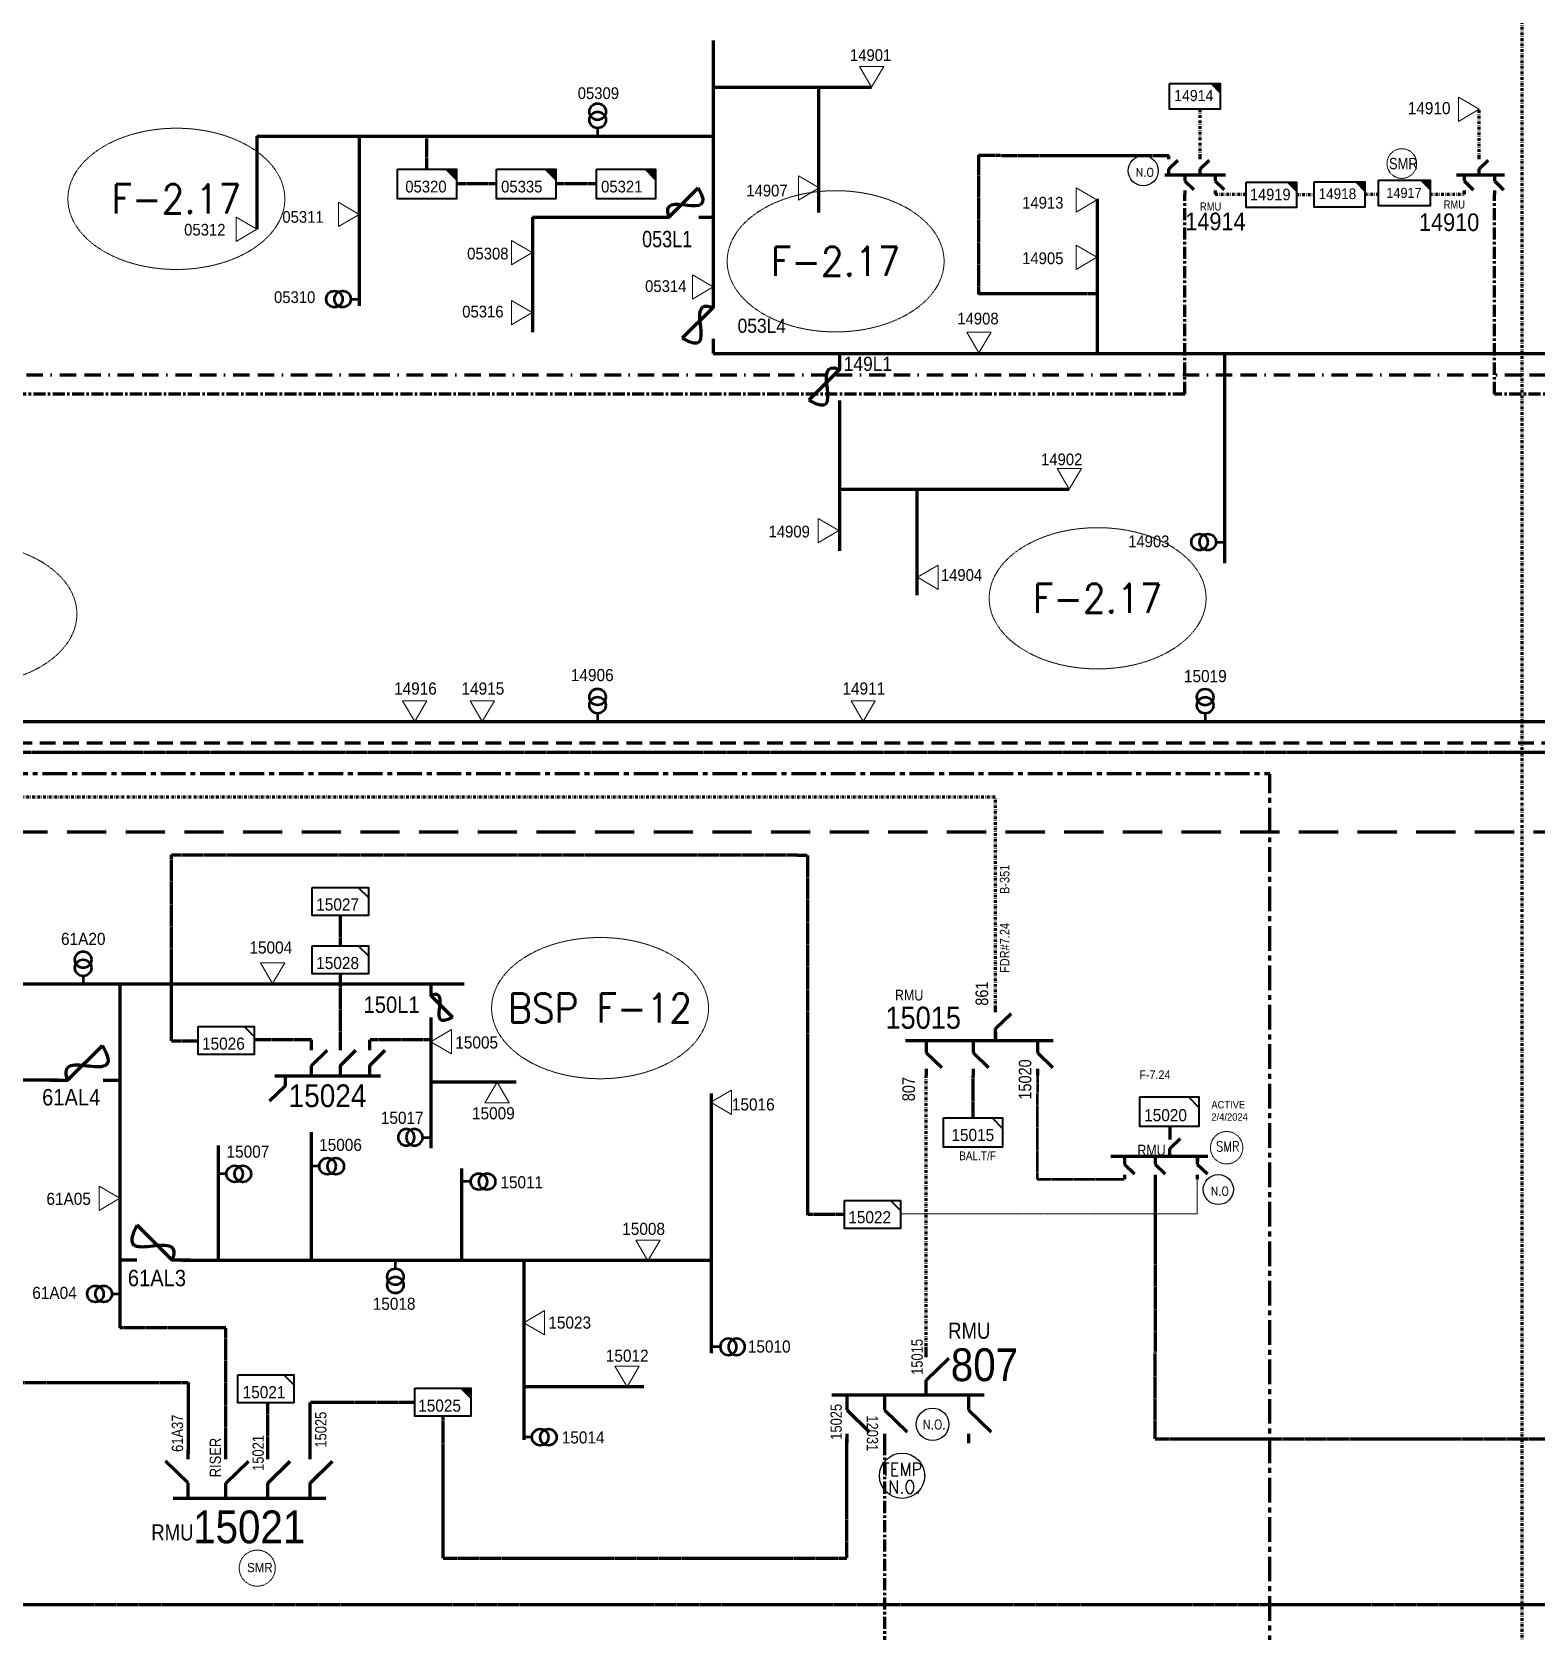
# Model space of a CAD drawing. Header units: metres. Extents: x 65984 to 144644, y -19036 to 23726.
# Drawn here: x 116521.1 to 116979, y 20931.9 to 21418.8 of the extents above; entities that cross this region are included whole.
import ezdxf
from ezdxf.enums import TextEntityAlignment as Align

# ---------------------------------------------------------------- set-up
doc = ezdxf.new("R2010")
doc.units = ezdxf.units.M
doc.header["$MEASUREMENT"] = 0
for name, pattern in [('( Border )', [1.75, 0.5, -0.25, 0.5, -0.25, 0, -0.25]), ('( Center )', [2, 1.25, -0.25, 0.25, -0.25]), ('DGN Style 3', [0.013877, 0, -0.013877]), ('DGN Style 4', [1.6, 0.8, -0.4, 0, -0.4]), ('HIDDEN2', [2381.25, 1587.5, -793.75])]:
    doc.linetypes.add(name, pattern=pattern)
doc.layers.get('0').update_dxf_attribs({"color": 95, "lineweight": 40})
for name, color, linetype, lineweight in [('d_eos', 111, 'Continuous', 40), ('d_eos no', 121, 'Continuous', 40), ('d_fco', 5, 'Continuous', 40), ('d_fco text', 95, 'Continuous', 40), ('d_oh branch', 94, 'Continuous', 40), ('d_switch', 95, 'Continuous', 40), ('d_tf', 1, 'Continuous', 40), ('d_tf no', 6, 'Continuous', 40), ('d_tf_200', 1, 'Continuous', 40), ('d_ug cable', 95, 'Continuous', 40), ('d_ug main line', 95, 'Continuous', 40), ('d_ug tf', 1, 'Continuous', 40), ('d_unit sub', 7, 'Continuous', 40), ('FDR  1  05', 172, 'Continuous', 40), ('FDR  1  16', 234, 'Continuous', 40), ('FDR  2  17', 98, 'Continuous', 40), ('fedr no', 95, 'Continuous', 40), ('Level 37', 7, 'Continuous', 0), ('O H MAIN FEEDER', 4, 'Continuous', 100), ('SW N O', 114, 'Continuous', 30)]:
    doc.layers.add(name, color=color, linetype=linetype, lineweight=lineweight)
doc.styles.add('NASKHF', font='naskhf.shx', dxfattribs={"height": 8})
doc.styles.add('Style-Arial', font='arial.ttf')
doc.styles.add('Style-ENGINEERING', font='ENGINEERING.shx')
doc.styles.add('Style-msdefault', font='msdefault.shx')
doc.styles.add('Style-STANDARD', font='STANDARD.shx')

# ---------------------------------------------------------------- blocks, each defined once
blk = doc.blocks.new('TFU_10')
at = {"layer": 'd_tf_200', "color": 174, "linetype": 'Continuous', "lineweight": 53}
blk.add_line((0, 10), (0, 0), dxfattribs=at)
for centre in [(0, 30), (0, 20)]:
    blk.add_circle(centre, 10, dxfattribs=at)
blk = doc.blocks.new('TF_8')
at = {"color": 0, "linetype": 'ByBlock', "lineweight": -2}
blk.add_line((6.3, 4.95), (9.9, 1.35), dxfattribs=at)
blk.add_3dface([(-10.1, 4.95), (9.9, 4.95), (9.9, -5.05), (-10.1, -5.05)], dxfattribs=at)
blk = doc.blocks.new('TFU_42')
at = {"layer": 'd_tf_200', "color": 171, "linetype": 'Continuous', "lineweight": 53}
blk.add_line((0, 10), (0, 0), dxfattribs=at)
for centre in [(0, 30), (0, 20)]:
    blk.add_circle(centre, 10, dxfattribs=at)
blk = doc.blocks.new('TFU_45')
at = {"layer": 'FDR  2  17', "color": 121, "linetype": 'Continuous', "lineweight": 0}
blk.add_line((0, 10), (0, 0), dxfattribs=at)
for centre in [(0, 30), (0, 20)]:
    blk.add_circle(centre, 10, dxfattribs=at)
blk = doc.blocks.new('TFU_43')
at = {"layer": 'd_tf_200', "color": 121, "linetype": 'Continuous', "lineweight": 53}
blk.add_line((0, 10), (0, 0), dxfattribs=at)
for centre in [(0, 30), (0, 20)]:
    blk.add_circle(centre, 10, dxfattribs=at)
blk = doc.blocks.new('FUSE01')
at = {"color": 0, "linetype": 'ByBlock', "lineweight": -2}
blk.add_line((0, -17.15), (0, -22.55), dxfattribs=at)
at = {"color": 0, "linetype": 'ByBlock', "lineweight": -2, "flags": 128}
blk.add_lwpolyline([(0, 0.05), (0, -5.75), (-11.2, -16.95)], dxfattribs=at)
at = {"color": 0, "linetype": 'ByBlock', "lineweight": -2}
blk.add_open_spline([(-11.2, -16.95), (3.4, -25.35), (-11.6, -1.35), (0, -5.75)], degree=3, dxfattribs=at)
blk = doc.blocks.new('*U682')
at = {"layer": 'd_fco', "color": 174, "linetype": 'Continuous', "lineweight": 100}
blk.add_line((-4.6, 4.21), (-10.13, 4.21), dxfattribs=at)
at = {"layer": 'd_fco', "color": 174, "linetype": 'Continuous', "lineweight": 100, "extrusion": (0, 0, -1), "flags": 128}
blk.add_lwpolyline([(-13.02, 4.21), (-7.07, 4.21), (4.4, -7.26)], dxfattribs=at)
at = {"layer": 'd_fco', "color": 174, "linetype": 'Continuous', "lineweight": 100}
blk.add_open_spline([(-4.4, -7.26), (-13, 7.69), (11.58, -7.67), (7.07, 4.21)], degree=3, dxfattribs=at)
blk = doc.blocks.new('exist.us-1000kva')
at = {"color": 0, "linetype": 'ByBlock', "lineweight": -2, "flags": 128}
blk.add_lwpolyline([(40, 12.9), (32.8, 20), (40, 20)], close=True, dxfattribs=at)
at = {"color": 0, "linetype": 'ByBlock', "lineweight": -2, "extrusion": (0, 0, -1)}
blk.add_solid([(-40, 12.9), (-32.8, 20), (-40, 20)], dxfattribs=at)
at = {"color": 0, "linetype": 'ByBlock', "lineweight": -2, "xscale": 2, "yscale": 2}
blk.add_blockref('TF_8', (20.2, 10.1), dxfattribs=at)
blk = doc.blocks.new('*U892')
at = {"layer": 'SW N O', "color": 3}
blk.add_circle((0, 0), 16.8, dxfattribs=at)
at = {"layer": 'SW N O', "color": 3, "style": 'Style-STANDARD'}
blk.add_text('N.O.', height=9.6, dxfattribs=at).set_placement((1.7, -0.2), align=Align.MIDDLE_CENTER)
blk = doc.blocks.new('TRA1_92')
at = {"layer": 'd_tf', "color": 174, "linetype": 'Continuous', "lineweight": 0, "ltscale": 0.00031041, "flags": 128}
blk.add_lwpolyline([(10.1, -17), (0.1, 0), (-9.9, -17)], close=True, dxfattribs=at)
blk = doc.blocks.new('TRA1_91')
at = {"layer": 'd_tf', "color": 174, "linetype": 'Continuous', "lineweight": 0, "ltscale": 0.00031041, "xscale": 1.000046566207833, "yscale": 1.000046566207833, "zscale": 1.000046566207833, "rotation": 180}
blk.add_blockref('TRA1_92', (0, 0), dxfattribs=at)
blk = doc.blocks.new('TRA1_232')
at = {"layer": 'd_tf', "color": 171, "linetype": 'Continuous', "lineweight": 0, "ltscale": 0.000310284, "flags": 128}
blk.add_lwpolyline([(10, -17), (0, 0), (-10, -17)], close=True, dxfattribs=at)
blk = doc.blocks.new('TRA1_231')
at = {"layer": 'd_tf', "color": 171, "linetype": 'Continuous', "lineweight": 0, "ltscale": 0.000310284, "xscale": 1.000046566207834, "yscale": 1.000046566207834, "zscale": 1.000046566207834, "rotation": 180}
blk.add_blockref('TRA1_232', (0, 0), dxfattribs=at)
blk = doc.blocks.new('TRA1_200')
at = {"layer": 'd_tf', "color": 171, "linetype": 'Continuous', "lineweight": 0, "ltscale": 0.00031041, "flags": 128}
blk.add_lwpolyline([(10, -17), (0, 0), (-10, -17)], close=True, dxfattribs=at)
blk = doc.blocks.new('TRA1_199')
at = {"layer": 'd_tf', "color": 171, "linetype": 'Continuous', "lineweight": 0, "ltscale": 0.00031041, "xscale": 1.000046566207833, "yscale": 1.000046566207833, "zscale": 1.000046566207833, "rotation": 180}
blk.add_blockref('TRA1_200', (0, 0), dxfattribs=at)
blk = doc.blocks.new('TRA1_234')
at = {"layer": 'd_tf', "color": 171, "linetype": 'Continuous', "lineweight": 0, "ltscale": 0.00031041, "extrusion": (0, 0, -1), "flags": 128}
blk.add_lwpolyline([(-10, -17), (0, 0), (10, -17)], close=True, dxfattribs=at)
blk = doc.blocks.new('TRA1_233')
at = {"layer": 'd_tf', "color": 171, "linetype": 'Continuous', "lineweight": 0, "ltscale": 0.00031041, "xscale": 1.000046566207833, "yscale": 1.000046566207833, "zscale": 1.000046566207833, "rotation": 180}
blk.add_blockref('TRA1_234', (0, 0), dxfattribs=at)
blk = doc.blocks.new('TRA1_204')
at = {"layer": 'd_tf', "color": 121, "linetype": 'Continuous', "lineweight": 0, "ltscale": 0.00031041, "flags": 128}
blk.add_lwpolyline([(10, -17), (0, 0), (-10, -17)], close=True, dxfattribs=at)
blk = doc.blocks.new('TRA1_203')
at = {"layer": 'd_tf', "color": 121, "linetype": 'Continuous', "lineweight": 0, "ltscale": 0.00031041, "xscale": 1.000046566207833, "yscale": 1.000046566207833, "zscale": 1.000046566207833, "rotation": 180}
blk.add_blockref('TRA1_204', (0, 0), dxfattribs=at)
blk = doc.blocks.new('*U3475')
at = {"layer": 'SW N O', "color": 3}
blk.add_circle((0, 0), 16.8, dxfattribs=at)
at = {"layer": 'SW N O', "color": 3, "insert": (1.7, -1.8), "char_height": 9.6, "attachment_point": 5, "line_spacing_factor": 0.812622, "style": 'Style-STANDARD'}
blk.add_mtext('TEMP.\\PN.O.', dxfattribs=at)
blk = doc.blocks.new('*U3529')
at = {"layer": 'SW N O', "color": 3}
blk.add_circle((0, 0), 16.8, dxfattribs=at)
at = {"layer": 'SW N O', "color": 3, "insert": (1.7, -1.8), "char_height": 9.6, "attachment_point": 5, "line_spacing_factor": 0.6, "style": 'Style-STANDARD'}
blk.add_mtext('N.O', dxfattribs=at)
blk = doc.blocks.new('*U3635')
at = {"layer": 'd_eos', "color": 7, "linetype": 'Continuous', "lineweight": 211, "ltscale": 0.396647}
for p, q in [((0, 9.23), (0, -9.24)), ((0, 8.02), (1.83, 8.02)), ((1.83, 8.02), (4.5, 5.27)), ((4.76, 8.02), (5.87, 8.02)), ((-4.75, 3.09), (-5.86, 3.09)), ((-1.82, 3.09), (-4.49, 0.34)), ((0, 3.09), (-1.82, 3.09)), ((0, -1.52), (1.83, -1.52)), ((1.83, -1.53), (4.5, -4.28)), ((4.76, -1.52), (5.87, -1.52)), ((-4.75, -6.14), (-5.86, -6.14)), ((-1.82, -6.14), (-4.49, -8.89)), ((0, -6.14), (-1.82, -6.14))]:
    blk.add_line(p, q, dxfattribs=at)
blk = doc.blocks.new('*U3636')
at = {"layer": 'd_eos', "color": 7, "linetype": 'Continuous', "lineweight": 211, "ltscale": 0.396647}
for p, q in [((-0.39, 4.76), (-0.39, 5.87)), ((-7.3, 0), (7.33, 0)), ((-5, 0), (-5, -1.82)), ((-0.39, 1.83), (2.36, 4.5)), ((-0.39, 0), (-0.39, 1.83)), ((4.22, 0), (4.22, -1.82)), ((-5, -1.82), (-2.25, -4.5)), ((-5, -4.75), (-5, -5.86)), ((4.22, -1.82), (6.98, -4.5)), ((4.22, -4.75), (4.22, -5.86))]:
    blk.add_line(p, q, dxfattribs=at)

msp = doc.modelspace()

# ---------------------------------------------------------------- linework, layer by layer
at = {"layer": 'd_eos', "color": 7, "linetype": 'Continuous', "lineweight": 211, "ltscale": 0.49898}
for p, q in [((116814.44, 21120.35), (116814.44, 21122.25)), ((116814.44, 21115.34), (116819.15, 21119.91)), ((116814.44, 21112.21), (116814.44, 21115.34)), ((116793.34, 21111.2), (116793.34, 21108.07)), ((116807.61, 21111.2), (116807.61, 21108.07)), ((116827.16, 21111.19), (116827.16, 21108.07)), ((116793.34, 21108.07), (116798.05, 21103.5)), ((116807.61, 21108.07), (116812.32, 21103.5)), ((116827.16, 21108.07), (116831.87, 21103.49)), ((116793.34, 21103.06), (116793.34, 21101.16)), ((116807.61, 21103.06), (116807.61, 21101.16)), ((116827.16, 21103.06), (116827.16, 21101.16))]:
    msp.add_line(p, q, dxfattribs=at)
at = {"layer": 'd_eos', "color": 154, "linetype": 'Continuous', "lineweight": 211, "ltscale": 0.433693}
for p, q in [((116606.14, 21108.73), (116606.14, 21111.89)), ((116614.96, 21108.73), (116614.96, 21111.89)), ((116623.88, 21108.73), (116623.88, 21111.89)), ((116606.14, 21104.11), (116610.9, 21108.73)), ((116614.96, 21104.11), (116619.71, 21108.73)), ((116623.89, 21104.11), (116628.64, 21108.73)), ((116595.01, 21100.95), (116627.22, 21100.95)), ((116598.16, 21100.95), (116598.16, 21097.8)), ((116606.14, 21100.95), (116606.14, 21104.11)), ((116614.96, 21100.95), (116614.96, 21104.11)), ((116623.88, 21100.95), (116623.88, 21104.11)), ((116598.16, 21097.8), (116593.41, 21093.18))]:
    msp.add_line(p, q, dxfattribs=at)
at = {"layer": 'd_eos', "color": 7, "linetype": 'Continuous', "lineweight": 211, "ltscale": 0.429659}
for p, q in [((116787.02, 21111.71), (116832.01, 21111.7)), ((116814.51, 21111.68), (116814.51, 21114.19)), ((116827.22, 21111.73), (116827.22, 21109.22))]:
    msp.add_line(p, q, dxfattribs=at)
at = {"layer": 'd_eos', "color": 2, "linetype": 'Continuous', "lineweight": 211, "ltscale": 0.327381}
for p, q in [((116867.52, 21078.83), (116870.61, 21081.83)), ((116867.52, 21076.45), (116867.52, 21078.83)), ((116853.67, 21076.11), (116853.67, 21074.06)), ((116853.67, 21074.06), (116856.76, 21071.06)), ((116863.04, 21076.11), (116863.04, 21074.06)), ((116863.04, 21074.06), (116866.12, 21071.06)), ((116875.86, 21076.11), (116875.86, 21074.06)), ((116875.86, 21074.06), (116878.95, 21071.06)), ((116853.67, 21070.78), (116853.67, 21069.53)), ((116863.03, 21070.78), (116863.03, 21069.53)), ((116875.86, 21070.77), (116875.86, 21069.53))]:
    msp.add_line(p, q, dxfattribs=at)
at = {"layer": 'd_eos', "color": 2, "linetype": 'Continuous', "lineweight": 211, "ltscale": 0.2819}
for p, q in [((116867.56, 21081.55), (116867.56, 21085.51)), ((116849.53, 21076.45), (116879.05, 21076.45)), ((116875.9, 21076.46), (116875.9, 21074.82))]:
    msp.add_line(p, q, dxfattribs=at)
at = {"layer": 'd_eos', "color": 7, "linetype": 'Continuous', "lineweight": 211, "ltscale": 0.625574}
for p, q in [((116793.34, 21015.63), (116793.34, 21018.39)), ((116793.34, 21008.33), (116800.2, 21014.99)), ((116793.34, 21003.77), (116793.34, 21008.33)), ((116764.57, 21003.77), (116811.02, 21003.77)), ((116769.11, 21003.77), (116769.11, 20999.22)), ((116780.62, 21003.77), (116780.62, 20999.22)), ((116806.21, 21003.77), (116806.21, 20999.22)), ((116769.12, 20999.22), (116775.98, 20992.56)), ((116780.62, 20999.22), (116787.48, 20992.56)), ((116806.22, 20999.22), (116813.08, 20992.56)), ((116769.11, 20991.92), (116769.11, 20989.15)), ((116780.62, 20991.92), (116780.62, 20989.15)), ((116806.22, 20991.92), (116806.22, 20989.15)), ((116568.62, 20984.22), (116568.62, 20986.98)), ((116580.12, 20984.22), (116580.12, 20986.98)), ((116592.84, 20984.22), (116592.84, 20986.98)), ((116605.72, 20984.22), (116605.72, 20986.98))]:
    msp.add_line(p, q, dxfattribs=at)
at = {"layer": 'd_eos', "color": 2, "linetype": 'Continuous', "lineweight": 211, "ltscale": 0.625574}
for p, q in [((116568.62, 20976.92), (116561.76, 20983.58)), ((116580.12, 20976.92), (116586.99, 20983.58)), ((116592.84, 20976.92), (116599.7, 20983.58)), ((116605.72, 20976.92), (116612.58, 20983.58)), ((116568.62, 20972.36), (116568.62, 20976.92)), ((116580.12, 20972.36), (116580.12, 20976.92)), ((116592.84, 20972.36), (116592.84, 20976.92)), ((116605.72, 20972.36), (116605.72, 20976.92)), ((116564.07, 20972.36), (116610.53, 20972.36))]:
    msp.add_line(p, q, dxfattribs=at)
at = {"layer": 'd_oh branch', "color": 171, "linetype": 'Continuous', "lineweight": 100}
for p, q in [((116728.43, 21416.21), (116728.43, 21336.97)), ((116728.7, 21401.94), (116776.69, 21401.94)), ((116760.57, 21401.81), (116760.57, 21363.77)), ((116589.49, 21387), (116728.43, 21387)), ((116589.49, 21387), (116589.49, 21358.68)), ((116620.66, 21386.95), (116620.66, 21335.42)), ((116845.48, 21320.88), (116845.48, 21367.99)), ((116673.47, 21362.4), (116710.76, 21362.4)), ((116673.47, 21362.4), (116673.47, 21327.35)), ((116728.43, 21320.86), (117081.47, 21320.86)), ((116884.12, 21320.86), (116884.12, 21256.99)), ((116766.97, 21304.75), (116766.97, 21260.81)), ((116766.86, 21279.56), (116836.9, 21279.56)), ((116790.5, 21279.56), (116790.5, 21247.32))]:
    msp.add_line(p, q, dxfattribs=at)
at = {"layer": 'd_oh branch', "color": 171, "linetype": 'DGN Style 4', "lineweight": 100}
for p, q in [((116876.71, 21380.77), (116876.71, 21395.44)), ((116961.71, 21380.56), (116961.71, 21395.23)), ((116881.33, 21369.39), (116890.77, 21369.35)), ((116906.09, 21369.28), (116911.43, 21369.25)), ((116926.88, 21369.39), (116931.04, 21369.39)), ((116946.71, 21369.39), (116957.1, 21369.39))]:
    msp.add_line(p, q, dxfattribs=at)
at = {"layer": 'd_oh branch', "color": 174, "linetype": 'Continuous', "lineweight": 100}
for p, q in [((116652.66, 21128.82), (116467.96, 21128.82)), ((116642.52, 21117.07), (116642.52, 21078.88)), ((116529.13, 21099.59), (116429.29, 21099.59)), ((116668.53, 21098.98), (116642.52, 21098.98)), ((116727.94, 21016.47), (116727.94, 21095.6)), ((116606.09, 21083.77), (116606.09, 21044.77)), ((116577.74, 21079.78), (116577.74, 21044.77)), ((116651.85, 21072.73), (116651.85, 21044.77)), ((116566.54, 21044.77), (116728.28, 21044.77)), ((116670.8, 21045.01), (116670.8, 20990.07)), ((116670.8, 21006.37), (116707.39, 21006.37))]:
    msp.add_line(p, q, dxfattribs=at)
at = {"layer": 'd_ug cable', "color": 171, "linetype": 'DGN Style 3', "lineweight": 100}
for p, q in [((116641.29, 21377), (116641.29, 21386.41)), ((116809.27, 21381.22), (116809.25, 21338.93)), ((116809.27, 21381.22), (116867.17, 21381.12)), ((116662.51, 21372.5), (116650.32, 21372.5)), ((116692.95, 21372.5), (116680.75, 21372.5)), ((116845.38, 21339.01), (116809.24, 21339.01))]:
    msp.add_line(p, q, dxfattribs=at)
at = {"layer": 'd_ug cable', "color": 174, "linetype": 'DGN Style 3', "lineweight": 100}
for p, q in [((116563.54, 21168.19), (116757.2, 21168.18)), ((116563.54, 21111.56), (116563.54, 21168.19)), ((116757.2, 21168.18), (116757.21, 21058.42)), ((116614.96, 21140.51), (116614.96, 21149.8)), ((116614.96, 21111.89), (116614.96, 21131.98)), ((116563.54, 21111.56), (116571.64, 21111.56)), ((116606.14, 21111.89), (116588.71, 21111.89)), ((116642.52, 21111.89), (116623.88, 21111.89)), ((116768.46, 21058.77), (116757.24, 21058.77)), ((116592.84, 20986.88), (116592.84, 21001.4))]:
    msp.add_line(p, q, dxfattribs=at)
at = {"layer": 'd_ug cable', "color": 11, "linetype": 'DGN Style 3', "lineweight": 100}
msp.add_line((116807.61, 21088.18), (116807.61, 21101.16), dxfattribs=at)
at = {"layer": 'd_ug cable', "color": 174, "linetype": 'DGN Style 3', "lineweight": 13}
for p, q in [((116875.85, 21058.89), (116875.85, 21069.6)), ((116785.69, 21058.89), (116875.71, 21058.89))]:
    msp.add_line(p, q, dxfattribs=at)
at = {"layer": 'd_ug cable', "color": 34, "linetype": 'HIDDEN2', "lineweight": 158, "ltscale": 0.003}
msp.add_lwpolyline([(113510.51, 21463.35), (113969.35, 21463.35), (113969.35, 21375.17), (114084.78, 21375.17), (114084.78, 21375.17), (115537.62, 21375.17), (115537.62, 21202.34), (117065.97, 21202.34), (117065.97, 20844.71), (117152.27, 20844.71)], dxfattribs=at)
at = {"layer": 'd_ug cable', "color": 1, "linetype": '( Border )', "lineweight": 140, "ltscale": 10, "flags": 128}
msp.add_lwpolyline([(115639.3, 21409.78), (115639.3, 21314.4), (117022.33, 21314.4)], dxfattribs=at)
at = {"layer": 'd_ug cable', "color": 98, "linetype": 'DGN Style 3', "lineweight": 100, "flags": 128}
msp.add_lwpolyline([(115070.56, 20302.1), (115070.56, 20421.55), (115070.56, 20421.55), (115070.56, 21199.49), (117041.46, 21199.49), (117041.46, 20760.33), (117244.58, 20760.33), (117244.58, 20697.56), (117268.76, 20697.56), (117268.76, 20639.66)], dxfattribs=at)
at = {"layer": 'd_ug cable', "color": 11, "linetype": 'DGN Style 3', "lineweight": 53, "flags": 128}
msp.add_lwpolyline([(116827.16, 21101.16), (116827.15, 21069.53), (116853.67, 21069.53)], dxfattribs=at)
at = {"layer": 'd_ug cable', "color": 11, "linetype": 'DGN Style 3', "lineweight": 100, "flags": 128}
msp.add_lwpolyline([(116863.03, 21070.15), (116862.96, 20990.44), (117110.21, 20990.44), (117110.18, 21095.83), (117110.18, 21095.83)], dxfattribs=at)
at = {"layer": 'd_ug cable', "color": 174, "linetype": 'DGN Style 3', "lineweight": 100, "flags": 128}
for points in [[(116580.12, 20985.22), (116580.12, 20985.22), (116580.12, 21024.18), (116547.83, 21024.18)], [(116390.31, 20982.57), (116390.31, 21007.54), (116568.62, 21007.54), (116568.62, 20985.97)], [(116605.72, 20986.98), (116605.72, 21001.59), (116637.68, 21001.59)], [(116646.17, 20997.35), (116646.17, 20954.05), (116769.11, 20954.05), (116769.11, 20990.54)]]:
    msp.add_lwpolyline(points, dxfattribs=at)
at = {"layer": 'd_ug cable', "color": 1, "linetype": 'DGN Style 3', "lineweight": 100, "flags": 128}
msp.add_lwpolyline([(114941.5, 20020.61), (114941.5, 19918.63), (115230.84, 19918.63), (115230.84, 20940), (117130.69, 20940), (117130.69, 20954.49)], dxfattribs=at)
at = {"layer": 'd_ug cable', "color": 2, "linetype": 'DGN Style 3', "lineweight": 13}
for centre, radius in [((116938.13, 21378.71), 4.52), ((116884.79, 21079.05), 4.93)]:
    msp.add_circle(centre, radius, dxfattribs=at)
at = {"layer": 'd_ug cable', "color": 1, "linetype": 'DGN Style 3', "lineweight": 13}
msp.add_circle((116589.66, 20951.05), 5.49, dxfattribs=at)
at = {"layer": 'd_ug main line', "color": 171, "linetype": '( Center )', "lineweight": 158, "ltscale": 2.94, "flags": 128}
for points in [[(116872.1, 21308.54), (116872.1, 21369.39)], [(116966.32, 21308.54), (116966.32, 21369.39)], [(116872.1, 21308.54), (115613.31, 21308.54)], [(117027.43, 21308.54), (116966.32, 21308.54)]]:
    msp.add_lwpolyline(points, dxfattribs=at)
at = {"layer": 'd_ug main line', "color": 121, "linetype": 'HIDDEN2', "lineweight": 70, "ltscale": 0.0075}
msp.add_lwpolyline([(115103.01, 20185.04), (115103.01, 21132.96), (115103.01, 21132.96), (115103.01, 21175.28), (117037.37, 21175.28), (117037.37, 21247.99), (117101.6, 21247.99)], dxfattribs=at)
at = {"layer": 'd_ug main line', "color": 174, "linetype": '( Center )', "lineweight": 140, "ltscale": 2.94, "flags": 128}
msp.add_lwpolyline([(116780.62, 20989.15), (116780.62, 20886.66)], dxfattribs=at)
at = {"layer": 'd_ug tf', "color": 134, "linetype": 'DGN Style 4', "lineweight": 140, "flags": 128}
msp.add_lwpolyline([(116559.62, 20376.8), (116559.62, 20301.65), (116974.8, 20301.65), (116974.8, 22355.48), (125242.66, 22355.48), (125242.66, 22015.01), (125262.38, 22015.01)], dxfattribs=at)
at = {"layer": 'd_ug tf', "color": 11, "linetype": 'DGN Style 4', "lineweight": 106, "flags": 128}
for points in [[(116814.44, 21121.3), (116814.44, 21185.75), (114897.84, 21185.75), (114897.84, 20433.49), (114897.84, 20433.49), (114897.84, 20185.04)], [(116793.34, 21015.32), (116793.34, 21101.16)]]:
    msp.add_lwpolyline(points, dxfattribs=at)
at = {"layer": 'FDR  1  16', "color": 11, "linetype": '( Center )', "lineweight": 158, "ltscale": 6, "flags": 128}
msp.add_lwpolyline([(116911.16, 20864.23), (116897.97, 20864.23), (116897.97, 21192.85), (116426.26, 21192.85), (116426.26, 21368.93)], dxfattribs=at)
at = {"layer": 'fedr no', "color": 82, "linetype": 'DGN Style 3', "lineweight": 13, "true_color": 0x1dc70e}
for centre in [(116565.03, 21367.96), (116765.75, 21348.94), (116845.52, 21246.34), (116501.72, 21241.56), (116694.03, 21121.56)]:
    msp.add_ellipse(centre, major_axis=(33.02, 0), ratio=0.651175, dxfattribs=at)
at = {"layer": 'O H MAIN FEEDER', "color": 121, "lineweight": 211, "ltscale": 0.003}
msp.add_line((117117.66, 21208.77), (116363.57, 21208.77), dxfattribs=at)
at = {"layer": 'O H MAIN FEEDER', "color": 174, "lineweight": 211, "ltscale": 0.488306}
msp.add_line((116547.83, 21128.82), (116547.83, 21024.18), dxfattribs=at)

# ---------------------------------------------------------------- block references
at = {"layer": 'd_eos', "color": 7, "linetype": 'Continuous', "lineweight": 211, "ltscale": 0.396647, "rotation": 90}
msp.add_blockref('*U3635', (116875.19, 21375.25), dxfattribs=at)
at = {"layer": 'd_eos', "color": 7, "linetype": 'Continuous', "lineweight": 211, "ltscale": 0.396647}
msp.add_blockref('*U3636', (116962.1, 21375.25), dxfattribs=at)
at = {"layer": 'd_fco', "color": 171, "linetype": 'Continuous', "lineweight": 100, "xscale": 0.8, "yscale": -0.8000000000000002, "zscale": 0.1205302691593963, "rotation": 270.0000849144932}
msp.add_blockref('FUSE01', (116710.33, 21362.4), dxfattribs=at)
at = {"layer": 'd_fco', "color": 171, "linetype": 'Continuous', "lineweight": 100, "xscale": 0.8364540426468796, "yscale": 0.8364540426468796, "zscale": 0.4182270213234398}
for p in [(116728.43, 21339.72), (116766.97, 21320.86)]:
    msp.add_blockref('FUSE01', p, dxfattribs=at)
at = {"layer": 'd_fco', "color": 174, "linetype": 'Continuous', "lineweight": 100}
for p, xscale, yscale, zscale, rotation in [((116644.95, 21121.32), 0.5767596156373732, 0.5767596156373732, 0.5767596156373732, 90.0000000006001), ((116538.44, 21103.5), 0.9267218612652155, 0.9267218612652155, 0.9267218612652155, 180.0000000006)]:
    msp.add_blockref('*U682', p, dxfattribs=dict(at, xscale=xscale, yscale=yscale, zscale=zscale, rotation=rotation))
at = {"layer": 'd_fco', "color": 174, "linetype": 'Continuous', "lineweight": 100, "extrusion": (0, 0, -1), "xscale": 0.9267218612652155, "yscale": 0.9267218612652155, "zscale": 0.9267218612652155, "rotation": 180.0000000006}
msp.add_blockref('*U682', (-116557.22, 21048.75), dxfattribs=at)
at = {"layer": 'd_tf', "color": 171, "linetype": 'Continuous', "lineweight": 0, "ltscale": 0.00031041, "extrusion": (0, 0, -1)}
for name, p, xscale, yscale, zscale, rotation in [('TRA1_199', (-116776.69, 21401.95), 0.37, 0.37, 0.37, 359.9999999999999), ('TRA1_199', (-116961.7, 21395.23), 0.37, 0.37, 0.37, 269.9999999999999), ('TRA1_199', (-116673.31, 21351.6), 0.3699999999999999, 0.3699999999999999, 0.3699999999999999, 270.000088412335), ('TRA1_233', (-116728.5, 21341.16), 0.37, 0.37, 0.37, 270.0001453381579), ('TRA1_199', (-116673.31, 21333.33), 0.3699999999999999, 0.3699999999999999, 0.3699999999999999, 270.000088412335), ('TRA1_199', (-116836.88, 21279.55), 0.37, 0.37, 0.37, 359.9999999999999)]:
    msp.add_blockref(name, p, dxfattribs=dict(at, xscale=xscale, yscale=yscale, zscale=zscale, rotation=rotation))
at = {"layer": 'd_tf', "color": 171, "linetype": 'Continuous', "lineweight": 0, "ltscale": 0.00031041, "xscale": 0.37, "yscale": 0.37, "zscale": 0.37}
for p, rotation in [((116760.72, 21371.3), 89.99999999999997), ((116845.24, 21367.64), 89.99999999999997), ((116845.24, 21350.16), 89.99999999999997), ((116809.36, 21321.11), 359.9999999999999), ((116766.73, 21266.97), 89.99999999999997), ((116790.66, 21252.75), 269.9999999999999)]:
    msp.add_blockref('TRA1_199', p, dxfattribs=dict(at, rotation=rotation))
at = {"layer": 'd_tf', "color": 171, "linetype": 'Continuous', "lineweight": 0, "ltscale": 0.000310284, "xscale": 0.37, "yscale": 0.37, "zscale": 0.37, "rotation": 89.99999999999997}
for p in [(116620.67, 21363.2), (116589.5, 21358.68)]:
    msp.add_blockref('TRA1_231', p, dxfattribs=at)
at = {"layer": 'd_tf', "color": 121, "linetype": 'Continuous', "lineweight": 0, "ltscale": 0.00031041, "xscale": 0.37, "yscale": 0.37, "zscale": 0.37, "rotation": 359.9999999999999}
for p in [(116637.61, 21208.78), (116658.16, 21208.78), (116774.13, 21208.78)]:
    msp.add_blockref('TRA1_203', p, dxfattribs=at)
at = {"layer": 'd_tf', "color": 174, "linetype": 'Continuous', "lineweight": 0, "ltscale": 0.00031041, "xscale": 0.37, "yscale": 0.37, "zscale": 0.37}
for p, rotation in [((116594.35, 21129.01), 359.9999999999999), ((116727.71, 21092.86), 269.9999999999999), ((116670.8, 21025.75), 269.9999999999999)]:
    msp.add_blockref('TRA1_91', p, dxfattribs=dict(at, rotation=rotation))
at = {"layer": 'd_tf', "color": 174, "linetype": 'Continuous', "lineweight": 0, "ltscale": 0.00031041, "extrusion": (0, 0, -1), "xscale": 0.37, "yscale": 0.37, "zscale": 0.37}
for p, rotation in [((-116642.53, 21111.37), 89.99999999999997), ((-116662.71, 21098.97), 180), ((-116547.8, 21063.63), 269.9999999999999), ((-116708.54, 21044.61), 359.9999017394971), ((-116702.21, 21006.22), 359.9999017394971)]:
    msp.add_blockref('TRA1_91', p, dxfattribs=dict(at, rotation=rotation))
at = {"layer": 'd_tf_200', "color": 171, "linetype": 'Continuous', "lineweight": 53, "xscale": 0.25, "yscale": 0.25, "zscale": 0.25}
for p, rotation in [((116693.29, 21386.99), 359.9999999999999), ((116620.64, 21337.44), 89.99989658056352), ((116884.05, 21263.46), 89.99999999999984)]:
    msp.add_blockref('TFU_42', p, dxfattribs=dict(at, rotation=rotation))
at = {"layer": 'd_tf_200', "color": 121, "linetype": 'Continuous', "lineweight": 53, "xscale": 0.25, "yscale": 0.25, "zscale": 0.25, "rotation": 359.9999999999999}
for p in [(116693.27, 21208.8), (116878.26, 21208.77)]:
    msp.add_blockref('TFU_43', p, dxfattribs=at)
at = {"layer": 'd_tf_200', "color": 174, "linetype": 'Continuous', "lineweight": 53, "xscale": 0.25, "yscale": 0.25, "zscale": 0.25}
for p, rotation in [((116536.65, 21128.82), 359.9999999999999), ((116577.76, 21071.11), 270.0000000000135), ((116606.06, 21073.43), 269.9999999999998), ((116652.14, 21068.75), 269.9999753664248), ((116631.72, 21044.77), 179.9999999999998), ((116547.89, 21034.55), 89.99999999999982), ((116670.8, 20990.92), 269.9999999999998)]:
    msp.add_blockref('TFU_10', p, dxfattribs=dict(at, rotation=rotation))
at = {"layer": 'd_tf_200', "color": 174, "linetype": 'Continuous', "lineweight": 53, "extrusion": (0, 0, -1), "xscale": 0.25, "yscale": 0.25, "zscale": 0.25}
for p, rotation in [((-116642.52, 21082.21), 269.9999999999998), ((-116728.11, 21018.43), 90.0000626922488)]:
    msp.add_blockref('TFU_10', p, dxfattribs=dict(at, rotation=rotation))
at = {"layer": 'd_unit sub', "color": 174, "linetype": 'Continuous', "lineweight": 40}
for name, p, xscale, yscale, zscale, rotation in [('TF_8', (116615.04, 21154.11), 0.8535245333131425, 0.8535245333131425, 0.4267622666565712, 359.9997316471886), ('TF_8', (116615.04, 21136.29), 0.8535245333131425, 0.8535245333131425, 0.4267622666565712, 359.9997316471886), ('TF_8', (116580.26, 21111.75), 0.8535245333131425, 0.8535245333131425, 0.4267622666565712, 359.9997316471886), ('TF_8', (116777.08, 21058.81), 0.8535245333131425, 0.8535245333131425, 0.4267622666565712, 359.9999999999999), ('TF_8', (116592.38, 21005.71), 0.8535245333131425, 0.8535245333131425, 0.4267622666565712, 359.9999999999999), ('exist.us-1000kva', (116637.68, 20997.35), 0.4244821184432896, 0.4244821184432896, 0.3973156702572678, 359.9999999999999)]:
    msp.add_blockref(name, p, dxfattribs=dict(at, xscale=xscale, yscale=yscale, zscale=zscale, rotation=rotation))
at = {"layer": 'd_unit sub', "color": 2, "linetype": 'Continuous', "lineweight": 40, "xscale": 0.8990569142762388, "yscale": 0.8990569142762388, "zscale": 0.4267622666565712, "rotation": 359.9999999999999}
msp.add_blockref('TF_8', (116867.47, 21090.05), dxfattribs=at)
at = {"layer": 'd_unit sub', "color": 11, "linetype": 'Continuous', "lineweight": 40, "xscale": 0.8990569142762388, "yscale": 0.8990569142762388, "zscale": 0.4267622666565712, "rotation": 359.9999999999999}
msp.add_blockref('TF_8', (116807.7, 21083.73), dxfattribs=at)
at = {"layer": 'FDR  1  05', "color": 171, "linetype": 'Continuous', "lineweight": 40, "rotation": 359.9999999999999}
for p, xscale, yscale, zscale in [((116867.37, 21395.31), 0.3861342639988288, 0.3861342639988288, 0.4267622666565712), ((116632.32, 21368), 0.45, 0.45, 0.4267622666565712), ((116662.51, 21368), 0.45, 0.45, 0.4267622666565712), ((116692.95, 21368), 0.45, 0.45, 0.4267622666565712), ((116890.77, 21365.36), 0.3829593953618027, 0.3829593953618027, 0.2799987231533764), ((116911.43, 21365.39), 0.3862437812570051, 0.3862437812570051, 0.2799987231533764)]:
    msp.add_blockref('exist.us-1000kva', p, dxfattribs=dict(at, xscale=xscale, yscale=yscale, zscale=zscale))
at = {"layer": 'FDR  1  05', "color": 2, "linetype": 'Continuous', "lineweight": 40, "xscale": 0.3919099110088143, "yscale": 0.3919099110088143, "zscale": 0.3840860399909141, "rotation": 359.9999999999999}
msp.add_blockref('exist.us-1000kva', (116931.04, 21365.83), dxfattribs=at)
at = {"layer": 'FDR  2  17', "color": 121, "linetype": 'Continuous', "lineweight": 0, "xscale": 0.2560573599939436, "yscale": 0.2560573599939436, "zscale": 0.2560573599939436, "rotation": 359.9999999999999}
msp.add_blockref('TFU_45', (116693.27, 21208.8), dxfattribs=at)
at = {"layer": 'SW N O', "color": 3, "xscale": 0.2728364221040729, "yscale": 0.2728364221040729, "zscale": 0.2728364221040729, "rotation": 359.9999999999999}
for p in [(116859.4, 21376.52), (116882.27, 21066.31)]:
    msp.add_blockref('*U3529', p, dxfattribs=at)
at = {"layer": 'SW N O', "color": 3}
for name, p, xscale, yscale, zscale in [('*U892', (116795.25, 20994.84), 0.2950694635422144, 0.2950694635422144, 0.2950694635422144), ('*U3475', (116785.98, 20979.17), 0.4096621766512794, 0.4096621766512794, 0.4096621766512794)]:
    msp.add_blockref(name, p, dxfattribs=dict(at, xscale=xscale, yscale=yscale, zscale=zscale))

# ---------------------------------------------------------------- texts
at = {"layer": 'd_eos no', "color": 7, "linetype": 'Continuous', "lineweight": 140, "style": 'Style-Arial', "width": 0.88}
for s, height, p in [('14914', 5.373, (116872.2, 21363.78)), ('14910', 5.373, (116943.35, 21363.52)), ('15015', 6.725, (116780.92, 21122.01)), ('807', 10, (116800.81, 21017.98))]:
    msp.add_text(s, height=height, dxfattribs=at).set_placement(p, align=Align.TOP_LEFT)
at = {"layer": 'd_eos no', "color": 154, "linetype": 'Continuous', "lineweight": 140, "style": 'Style-Arial', "width": 0.88}
msp.add_text('15024', height=6.933, dxfattribs=at).set_placement((116599.2, 21098.35), align=Align.TOP_LEFT)
at = {"layer": 'd_eos no', "color": 2, "linetype": 'Continuous', "lineweight": 140, "style": 'Style-Arial', "width": 0.88}
msp.add_text('15021', height=10, dxfattribs=at).set_placement((116570.12, 20968.61), align=Align.TOP_LEFT)
at = {"layer": 'd_fco text', "color": 171, "linetype": 'Continuous', "lineweight": 80, "style": 'Style-msdefault', "width": 0.82}
msp.add_text('053L1', height=5, rotation=0.0338, dxfattribs=at).set_placement((116706.82, 21358.21), align=Align.TOP_LEFT)
at = {"layer": 'd_fco text', "color": 174, "linetype": 'Continuous', "lineweight": 80, "style": 'Style-msdefault', "width": 0.916667}
for s, p in [('150L1', (116622.04, 21125.1)), ('61AL4', (116524.15, 21096.93)), ('61AL3', (116550.25, 21041.88))]:
    msp.add_text(s, height=4.998, dxfattribs=at).set_placement(p, align=Align.TOP_LEFT)
at = {"layer": 'd_fco text', "color": 171, "linetype": 'Continuous', "lineweight": 80, "char_height": 4.3253, "attachment_point": 3, "rotation": 360, "style": 'NASKHF'}
for s, insert in [('\\Fmsdefault;\\H1x;\\W0.916667;053L4', (116750.64, 21331.48)), ('\\Fmsdefault;\\H1x;\\W0.916667;149L1', (116782.95, 21319.89))]:
    msp.add_mtext(s, dxfattribs=dict(at, insert=insert))
at = {"layer": 'd_switch', "color": 1, "linetype": 'Continuous', "lineweight": 30, "ltscale": 0.81, "style": 'Style-ENGINEERING', "width": 0.857143}
msp.add_text('SMR', height=3.441, rotation=0.0026, dxfattribs=at).set_placement((116934.21, 21380.42), align=Align.TOP_LEFT)
at = {"layer": 'd_switch', "color": 2, "linetype": 'Continuous', "lineweight": 30, "style": 'Style-msdefault', "width": 0.857143}
for s, p in [('B-351', (116815.75, 21156.3)), ('FDR#7.24', (116815.75, 21132.24))]:
    msp.add_text(s, height=2.92, rotation=90, dxfattribs=at).set_placement(p, align=Align.TOP_LEFT)
at = {"layer": 'd_switch', "color": 2, "linetype": 'Continuous', "lineweight": 30, "style": 'Style-ENGINEERING', "width": 0.857143}
for s, p in [('861', (116808.34, 21129.65)), ('15020', (116821.49, 21105.96)), ('807', (116786.05, 21100.56))]:
    msp.add_text(s, height=3.844, rotation=90, dxfattribs=at).set_placement(p, align=Align.TOP_RIGHT)
msp.add_text('BAL.T/F', height=2.66, dxfattribs=at).set_placement((116814.55, 21077.92), align=Align.TOP_RIGHT)
at = {"layer": 'd_switch', "color": 6, "linetype": 'Continuous', "lineweight": 30, "style": 'Style-ENGINEERING', "width": 0.857143}
msp.add_text('61A37', height=3.43, rotation=90, dxfattribs=at).set_placement((116563.63, 20986.44), align=Align.TOP_LEFT)
at = {"layer": 'd_switch', "color": 174, "linetype": 'Continuous', "lineweight": 30, "style": 'Style-ENGINEERING', "width": 0.857143}
msp.add_text('12031', height=3.43, rotation=270, dxfattribs=at).set_placement((116778.67, 20997.57), align=Align.TOP_LEFT)
at = {"layer": 'd_switch', "color": 6, "linetype": 'Continuous', "lineweight": 30, "char_height": 3.43, "rotation": 90, "style": 'NASKHF'}
for s, insert, attachment_point in [('\\FENGINEERING;\\H1x;\\W0.857143;15015', (116788.84, 21009.89), 1), ('\\FENGINEERING;\\H1x;\\W0.857143;15025\\P', (116607.28, 20998.68), 3), ('\\FENGINEERING;\\H1x;\\W0.857143;15025\\P', (116764.19, 21001.07), 3), ('\\FENGINEERING;\\H1x;\\W0.857143;RISER', (116575.18, 20990.74), 3), ('\\FENGINEERING;\\H1x;\\W0.857143;15021', (116588.21, 20991.58), 3)]:
    msp.add_mtext(s, dxfattribs=dict(at, insert=insert, attachment_point=attachment_point))
at = {"layer": 'd_tf no', "color": 171, "linetype": 'Continuous', "lineweight": 40, "style": 'Style-msdefault', "width": 0.945946}
for s, p in [('14901', (116770.1, 21409.93)), ('14902', (116828.29, 21286.85))]:
    msp.add_text(s, height=3.577, dxfattribs=at).set_placement(p)
for s, height, p in [('05309', 3.577, (116687.22, 21401.92)), ('14914', 3.394, (116868.82, 21401.11)), ('05320', 3.577, (116634.72, 21373.48)), ('05335', 3.577, (116663.9, 21373.48)), ('05321', 3.577, (116694.34, 21373.48)), ('14907', 3.577, (116738.55, 21372.28)), ('14913', 3.577, (116822.53, 21368.56)), ('14919', 3.524, (116891.87, 21371.05)), ('14918', 3.257, (116912.79, 21371.14)), ('05311', 3.577, (116597.3, 21364.25)), ('05312', 3.577, (116567.4, 21360.34)), ('14905', 3.577, (116822.53, 21351.66)), ('14908', 3.577, (116802.8, 21333.3)), ('14909', 3.577, (116745.32, 21268.45)), ('14903', 3.577, (116854.8, 21265.46)), ('14904', 3.577, (116797.79, 21255.21))]:
    msp.add_text(s, height=height, dxfattribs=at).set_placement(p, align=Align.TOP_LEFT)
for s, height, p in [('14910', 3.7, (116952.95, 21397.44)), ('05308', 3.577, (116666.15, 21353.09)), ('05310', 3.577, (116607.34, 21339.81)), ('05314', 3.577, (116720.32, 21343.17)), ('05316', 3.577, (116664.64, 21335.43))]:
    msp.add_text(s, height=height, dxfattribs=at).set_placement(p, align=Align.TOP_RIGHT)
at = {"layer": 'd_tf no', "color": 2, "linetype": 'Continuous', "lineweight": 40, "style": 'Style-msdefault', "width": 0.945946}
msp.add_text('14917', height=3.055, dxfattribs=at).set_placement((116933.41, 21371.31), align=Align.TOP_LEFT)
at = {"layer": 'd_tf no', "color": 121, "linetype": 'Continuous', "lineweight": 40, "style": 'Style-msdefault', "width": 0.945946}
for s, p in [('14906', (116685.15, 21224.81)), ('15019', (116871.8, 21224.5)), ('14916', (116631.3, 21220.72)), ('14915', (116651.85, 21220.72)), ('14911', (116767.83, 21220.72)), ('15020', (116859.69, 21090.82))]:
    msp.add_text(s, height=3.7, dxfattribs=at).set_placement(p, align=Align.TOP_LEFT)
at = {"layer": 'd_tf no', "color": 174, "linetype": 'Continuous', "lineweight": 40, "style": 'Style-msdefault', "width": 0.945946}
for s, p in [('15027', (116607.62, 21154.96)), ('61A20', (116529.91, 21144.49)), ('15004', (116587.27, 21141.87)), ('15028', (116607.62, 21137.14)), ('15026', (116572.84, 21112.6)), ('15016', (116734.17, 21094.09)), ('15006', (116608.5, 21081.76)), ('15007', (116580.31, 21079.72)), ('15011', (116663.68, 21070.39)), ('15022', (116769.61, 21059.74)), ('61A04', (116521.16, 21036.72)), ('15018', (116624.82, 21033.4)), ('15021', (116585.21, 21006.49)), ('15025', (116638.66, 21002.39)), ('15014', (116682.36, 20992.7))]:
    msp.add_text(s, height=3.7, dxfattribs=at).set_placement(p, align=Align.TOP_LEFT)
for s, p in [('15005', (116649.95, 21109.26)), ('15009', (116655.03, 21087.69)), ('15017', (116627.28, 21086.32)), ('15008', (116700.78, 21052.5)), ('15023', (116678.28, 21023.96)), ('15012', (116695.79, 21013.88))]:
    msp.add_text(s, height=3.7, dxfattribs=at).set_placement(p)
at = {"layer": 'd_tf no', "color": 31, "linetype": 'Continuous', "lineweight": 13, "style": 'Style-msdefault', "width": 0.945946}
msp.add_text('F-7.24', height=2.59, dxfattribs=at).set_placement((116858.21, 21099.98))
at = {"layer": 'd_tf no', "color": 11, "linetype": 'Continuous', "lineweight": 40, "style": 'Style-msdefault', "width": 0.945946}
msp.add_text('15015', height=3.7, dxfattribs=at).set_placement((116801, 21084.78), align=Align.TOP_LEFT)
at = {"layer": 'd_tf no', "color": 174, "linetype": 'Continuous', "lineweight": 40, "style": 'Style-msdefault', "width": 0.945946}
for s, p in [('61A05', (116539, 21065.36)), ('15010', (116752.03, 21020.38))]:
    msp.add_text(s, height=3.7, dxfattribs=at).set_placement(p, align=Align.TOP_RIGHT)
at = {"layer": 'd_tf no', "color": 121, "linetype": 'Continuous', "lineweight": 40, "insert": (116880.14, 21093.29), "char_height": 2.255, "attachment_point": 1, "style": 'NASKHF'}
msp.add_mtext('\\Fmsdefault;\\H1x;\\W0.945946;ACTIVE\\P2/4/2024\\P', dxfattribs=at)
at = {"layer": 'd_tf no', "color": 1, "linetype": 'Continuous', "lineweight": 40, "ltscale": 0.81, "insert": (116885.15, 21079.45), "char_height": 3.0682, "attachment_point": 5, "line_spacing_factor": 1.2, "style": 'Style-STANDARD'}
msp.add_mtext('\\H1x;\\W0.909091;SMR\\P', dxfattribs=at)
at = {"layer": 'd_tf no', "color": 2, "lineweight": 13, "insert": (116586.56, 20952.64), "char_height": 2.8393, "attachment_point": 1, "style": 'NASKHF'}
msp.add_mtext('\\Fmsdefault;\\H1x;\\W0.925;SMR\\P', dxfattribs=at)
at = {"layer": 'fedr no', "color": 6, "linetype": 'Continuous', "lineweight": 40, "char_height": 8.852, "attachment_point": 5, "style": 'Style-STANDARD'}
for s, insert in [('F-2.17', (116565.03, 21367.96)), ('F-2.17', (116765.75, 21348.94)), ('F-2.17', (116845.52, 21246.34)), ('BSP F-12', (116694.03, 21121.56))]:
    msp.add_mtext(s, dxfattribs=dict(at, insert=insert))
at = {"layer": 'Level 37', "color": 7, "linetype": 'Continuous', "lineweight": 100, "style": 'Style-msdefault', "width": 0.86}
for height, p in [(2.481, (116883.18, 21366.86)), (2.481, (116957.37, 21367.49)), (4.9, (116812.85, 21025.8))]:
    msp.add_text('RMU', height=height, rotation=0.0004, dxfattribs=at).set_placement(p, align=Align.TOP_RIGHT)
msp.add_text('RMU', height=3.295, dxfattribs=at).set_placement((116783.82, 21127.18), align=Align.TOP_LEFT)
at = {"layer": 'Level 37', "color": 2, "linetype": 'Continuous', "lineweight": 100, "style": 'Style-msdefault', "width": 0.86}
msp.add_text('RMU', height=3.295, dxfattribs=at).set_placement((116857.61, 21079.97), align=Align.TOP_LEFT)
msp.add_text('RMU', height=4.9, rotation=0.0004, dxfattribs=at).set_placement((116570.23, 20964.38), align=Align.TOP_RIGHT)

doc.saveas('drawing.dxf')
